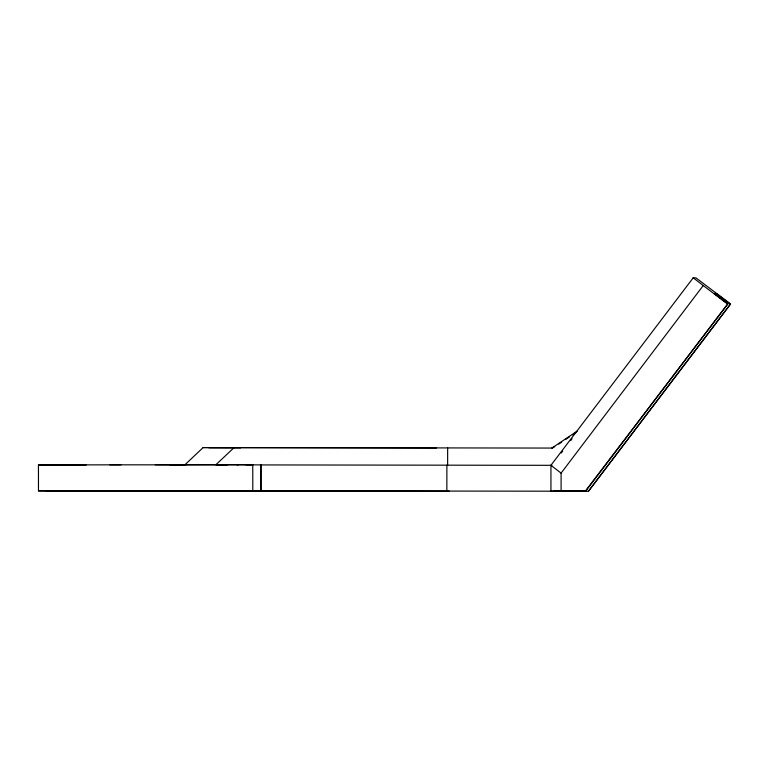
<?xml version="1.0" encoding="UTF-8"?>
<svg xmlns="http://www.w3.org/2000/svg" width="769" height="769" viewBox="0 0 769 769"><rect width="100%" height="100%" fill="white"/><g stroke="black" fill="none" stroke-linecap="round" stroke-linejoin="round"><path stroke-width="1.15" d="M128.163 490.814L261.133 490.814L261.162 464.909L236.66 464.726M446.856 491.093L446.885 465.178M447.635 465.207L447.654 447.923L234.084 447.616L203.112 447.587L184.877 464.832L169.891 464.841M561.091 491.208L561.091 473.118L703.231 285.539L693.09 277.715L695.974 277.897L730.55 304.005L588.42 491.266L553.526 491.266M561.255 452.989L562.697 451.086M570.617 440.656L572.059 438.753M693.215 277.811L550.94 465.293L550.94 491.208L585.257 491.218L727.791 303.918L585.613 491.228L175.957 490.757M730.55 304.005L588.42 491.266M234.084 447.616L215.839 464.812L238.621 464.726M577.548 430.88L551.921 448.039L554.757 446.741M558.698 444.107L561.658 442.127M565.6 439.483L569.541 436.84M572.501 434.86L576.442 432.226M566.378 491.276L563.975 491.208M52.571 490.872L38.479 490.862L38.45 464.957L121.021 464.822M73.737 464.899L69.277 464.918L79.495 464.918M38.479 490.862L157.087 490.689M245.849 464.716L252.77 464.697L252.799 490.612L245.878 490.622M109.794 464.822L185.416 464.851M92.126 490.776L69.306 490.833L79.524 490.833M169.92 490.747L238.65 490.641M236.689 490.632L247.849 490.622M155.309 464.784L252.77 464.697M184.877 464.832L224.596 464.736M38.45 464.957L52.552 464.957M84.388 490.853L134.354 490.785M155.338 490.699L261.133 490.814M102.604 490.814L46.303 490.795L131.239 490.92M224.779 491.007L233.497 491.016M249.781 491.045L261.969 491.045L254.635 491.035M203.112 447.587L436.513 447.942M447.654 447.923L552.786 448.067M208.899 447.76L240.735 447.808M59.146 464.88L85.205 464.889M260.47 464.928L551.902 465.312L550.94 465.293L561.091 473.118M175.986 464.841L185.569 464.861M86.243 464.937L46.332 464.88L85.272 464.918L77.217 464.918L82.648 464.937M59.117 490.785L140.179 490.872M120.82 490.92L449.231 491.16M216.983 464.822L227.24 464.861M77.188 490.824L82.619 490.843M730.175 303.986L716.41 293.537L714.036 293.479L727.791 303.918M703.231 285.539L727.436 303.909M260.643 464.707L260.672 490.612"/></g></svg>
